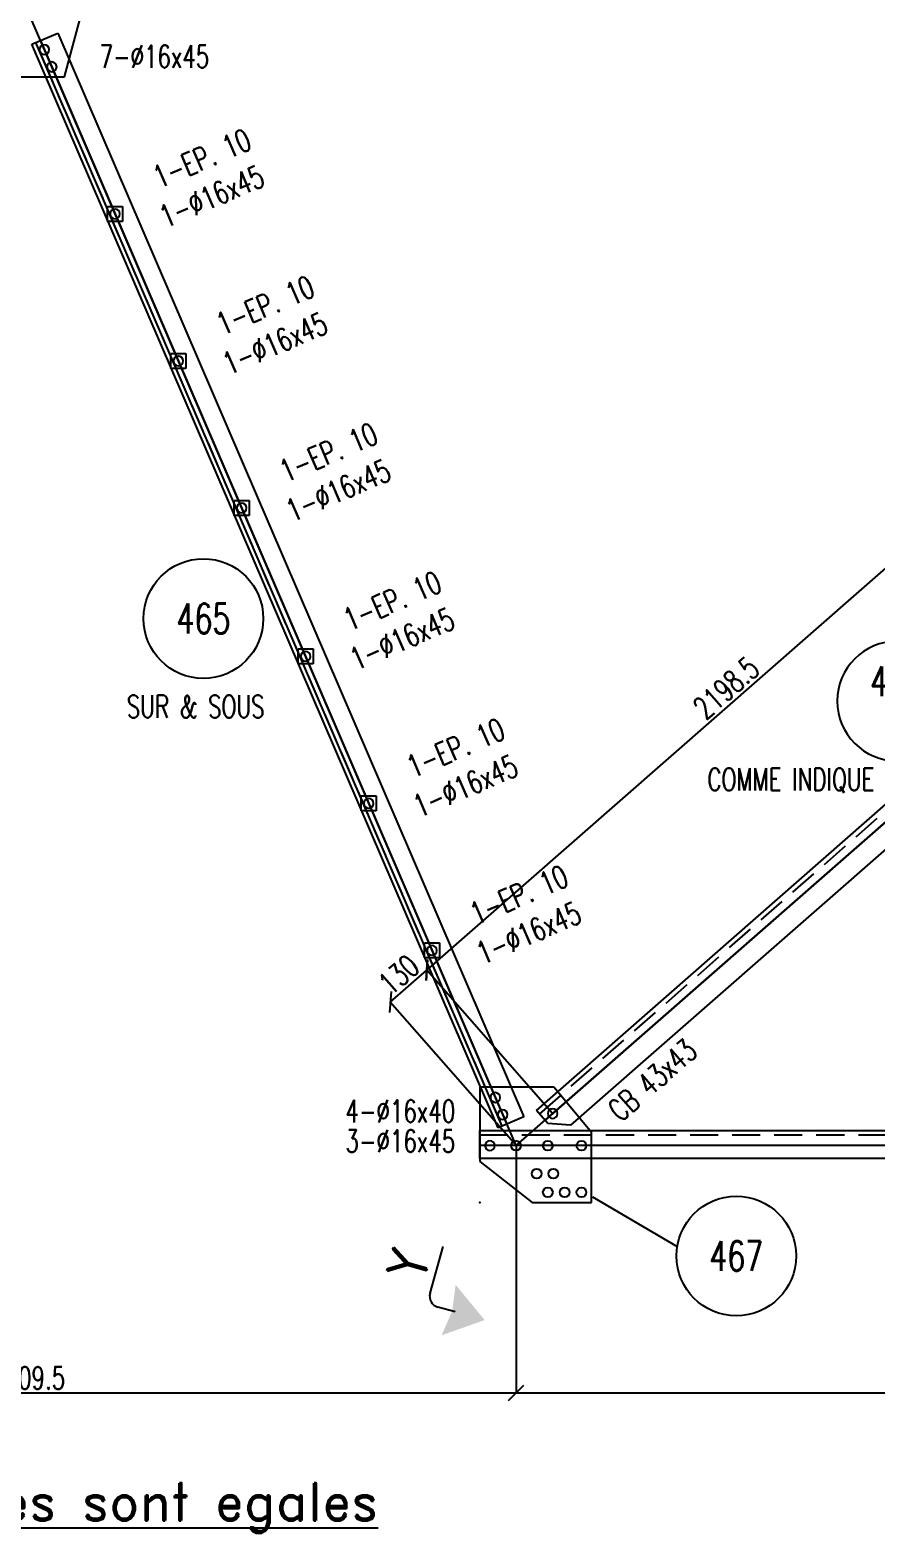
# Model space of a CAD drawing. Extents: x 142141 to 158361, y -178354 to -166874.
# Drawn here: x 148063 to 150325, y -173494 to -169475 of the extents above; entities that cross this region are included whole.
import ezdxf
from ezdxf.enums import TextEntityAlignment as Align

# ---------------------------------------------------------------- set-up
doc = ezdxf.new("R2010")
doc.units = 0
doc.header["$LTSCALE"] = 150
doc.header["$MEASUREMENT"] = 0
doc.linetypes.add('DASHED', pattern=[0.75, 0.5, -0.25])
doc.layers.get('0').update_dxf_attribs({"linetype": 'CONTINUOUS'})
for name, color, linetype in [('ASSI', 6, 'CONTINUOUS'), ('BOLLINI_1', 7, 'CONTINUOUS'), ('BOLLINI_5', 7, 'CONTINUOUS'), ('FORI', 2, 'CONTINUOUS'), ('LINEA_ANG', 2, 'CONTINUOUS'), ('LINEE_PIASTRA', 2, 'CONTINUOUS'), ('LINEE_PIASTRE', 2, 'CONTINUOUS'), ('LM', 7, 'CONTINUOUS'), ('LS', 7, 'CONTINUOUS'), ('LSP', 3, 'CONTINUOUS'), ('PIASTRE', 5, 'CONTINUOUS'), ('QT_MPR', 7, 'CONTINUOUS'), ('TESTI_A_P', 7, 'CONTINUOUS'), ('TRAT-Y', 7, 'DASHED')]:
    doc.layers.add(name, color=color, linetype=linetype)
doc.styles.add('QUOTE', font='ROMANS8.SHX', dxfattribs={"width": 0.7})
doc.styles.add('RD', font='ROMAND8.SHX', dxfattribs={"width": 0.7})
doc.styles.add('RQL', font='ROMANS8.SHX', dxfattribs={"width": 0.7})
doc.styles.add('RS', font='ROMANS8.shx', dxfattribs={"width": 0.7})
doc.styles.get("Standard").update_dxf_attribs({"font": 'ROMANS8.SHX', "width": 0.7})
doc.dimstyles.new('TRATTO', dxfattribs={"dimscale": 0, "dimtxt": 60, "dimasz": 40, "dimexe": 0, "dimexo": 0, "dimgap": 10, "dimtad": 1, "dimrnd": 0.5, "dimdsep": 46, "dimtxsty": 'RS', "dimblk1": 'OBLIQUE', "dimblk2": 'OBLIQUE', "dimsah": 1, "dimcen": 0.09, "dimclrd": 2, "dimclre": 2, "dimclrt": 7, "dimadec": 0, "dimazin": 0, "dimtfac": 1, "dimtix": 1, "dimtmove": 2, "dimatfit": 3, "dimfxl": 1, "dimtolj": 1, "dimtzin": 0, "dimarcsym": 0})

# ---------------------------------------------------------------- blocks, each defined once
blk = doc.blocks.new('ASSE98')
blk.add_line((0, 0), (1, 0))
at = {"color": 7, "style": 'QUOTE', "width": 0.5, "flags": 1}
for tag, p in [('TI', (1.38308, 6.82731)), ('DI_S', (1.38308, 6.42178)), ('D_S', (1.38308, 6.02092)), ('E_S', (1.38308, 5.68065)), ('NFORI', (1.36454, 5.29792)), ('ALAR', (1.36349, 4.93246)), ('FAM', (1.3775, 4.54645)), ('ALA', (1.38308, 4.19257)), ('DISP2', (1.38308, 3.84971)), ('DISP1', (1.38308, 3.50686)), ('PINZAF', (1.38308, 3.164)), ('PINZAI', (1.38308, 2.82114)), ('TRP', (1.38308, 2.47829)), ('NP', (1.38308, 2.13543)), ('SV', (1.38308, 1.79257)), ('PESO', (1.38308, 1.44971)), ('QUA', (1.38308, 1.10686)), ('LUN', (1.38308, 0.764)), ('PROF', (1.38308, 0.42114)), ('POS', (1.38308, 0.07829))]:
    blk.add_attdef(tag, p, '', height=0.2, dxfattribs=at)
at = {"color": 7, "flags": 1}
for tag, p in [('LAV1', (3.07431, 6.82847)), ('LAV2', (3.07431, 6.49513)), ('LAV3', (3.07431, 6.1618)), ('LAV4', (3.07431, 5.82847)), ('LAV5', (3.07431, 5.49513)), ('LAV6', (3.07431, 5.1618)), ('LAV7', (3.07431, 4.82847)), ('LAV8', (3.07431, 4.49513)), ('LAV9', (3.07431, 4.1618)), ('LAV10', (3.07431, 3.82847))]:
    blk.add_attdef(tag, p, '', height=0.2, dxfattribs=at)
blk = doc.blocks.new('16')
blk.add_circle((0, 0), 1)
blk = doc.blocks.new('MRKR_98')
blk.add_point((0, 0))
at = {"color": 7, "style": 'QUOTE', "width": 0.5, "flags": 1}
for tag, p in [('NFORI', (3.72, 5.3)), ('TI', (3.73, 6.83)), ('DI_S', (3.73, 6.42)), ('D_S', (3.73, 6.02)), ('E_S', (3.73, 5.68)), ('AUX2', (3.71, 4.93)), ('AUX1', (3.73, 4.19)), ('FAM', (3.73, 4.55)), ('COMMESSA', (3.73, 3.85)), ('MD', (3.73, 3.51)), ('MP', (3.73, 3.16)), ('LARGHEZZA', (3.73, 2.82)), ('SPESSORE', (3.73, 2.48)), ('NP', (3.73, 2.14)), ('SV', (3.73, 1.79)), ('PESO', (3.73, 1.45)), ('QUA', (3.73, 1.11)), ('LUN', (3.73, 0.76)), ('PROF', (3.73, 0.42)), ('POS', (3.73, 0.08))]:
    blk.add_attdef(tag, p, '', height=0.2, dxfattribs=at)
at = {"color": 7, "flags": 1}
for tag, p in [('LAV1', (5.26, 6.88)), ('LAV2', (5.26, 6.55)), ('LAV3', (5.26, 6.21)), ('LAV4', (5.26, 5.88)), ('LAV5', (5.26, 5.55)), ('LAV6', (5.26, 5.21)), ('LAV7', (5.26, 4.88)), ('LAV8', (5.26, 4.55)), ('LAV9', (5.26, 4.21)), ('LAV10', (5.26, 3.88))]:
    blk.add_attdef(tag, p, '', height=0.2, dxfattribs=at)
blk = doc.blocks.new('IQ')
for p, q in [((0.5, 0.5), (-0.5, 0.5)), ((-0.5, 0.5), (-0.5, -0.5)), ((0.5, -0.5), (0.5, 0.5)), ((-0.5, -0.5), (0.5, -0.5))]:
    blk.add_line(p, q)
at = {"flags": 1}
for tag, p in [('SPESSORE', (0, -0.01)), ('NUMERO', (0, -0.34))]:
    blk.add_attdef(tag, p, '', height=0.2, dxfattribs=at)
blk = doc.blocks.new('YYY')
blk.add_circle((0, 0), 8)
at = {"color": 3, "style": 'RQL', "width": 0.7}
for tag, p in [('POS3', (0, 0.65)), ('POS2', (0, -4.63))]:
    blk.add_attdef(tag, text='', height=4, dxfattribs=at).set_placement(p, align=Align.CENTER)
at = {"style": 'RQL', "width": 0.7, "flags": 1}
blk.add_attdef('TIPO', text='', height=3, dxfattribs=at).set_placement((0, 0), align=Align.MIDDLE_CENTER)
blk = doc.blocks.new('_OBLIQUE')
at = {"color": 0, "linetype": 'ByBlock'}
blk.add_line((-0.5, -0.5), (0.5, 0.5), dxfattribs=at)
blk = doc.blocks.new('*D59')
at = {"layer": 'QT_MPR', "color": 2, "lineweight": -2, "transparency": 16777216}
for p, q in [((149026.7, -172074.1), (149124.5, -171988.4)), ((149460.7, -172372.1), (149124.5, -171988.4)), ((149362.9, -172457.8), (149026.7, -172074.1))]:
    blk.add_line(p, q, dxfattribs=at)
at = {"layer": 'QT_MPR', "color": 2, "lineweight": -2, "transparency": 16777216, "xscale": 40, "yscale": 40, "zscale": 40}
for p, rotation in [((149124.5, -171988.4), 41.22075104371856), ((149026.7, -172074.1), 221.2207510437186)]:
    blk.add_blockref('_OBLIQUE', p, dxfattribs=dict(at, rotation=rotation))
at = {"layer": 'QT_MPR', "color": 7, "transparency": 16777216, "insert": (149049.3, -172001.1), "char_height": 60, "attachment_point": 5, "rotation": 41.2208, "style": 'RS'}
blk.add_mtext('\\A1;130', dxfattribs=at)
blk = doc.blocks.new('*D60')
at = {"layer": 'QT_MPR', "color": 2, "lineweight": -2, "transparency": 16777216}
for p, q in [((149124.5, -171988.4), (150778.3, -170539.6)), ((151130.9, -170942.1), (150778.3, -170539.6)), ((149460.7, -172372.1), (149124.5, -171988.4))]:
    blk.add_line(p, q, dxfattribs=at)
at = {"layer": 'QT_MPR', "color": 2, "lineweight": -2, "transparency": 16777216, "xscale": 40, "yscale": 40, "zscale": 40}
for p, rotation in [((150778.3, -170539.6), 41.22075104371856), ((149124.5, -171988.4), 221.2207510437186)]:
    blk.add_blockref('_OBLIQUE', p, dxfattribs=dict(at, rotation=rotation))
at = {"layer": 'QT_MPR', "color": 7, "transparency": 16777216, "insert": (149925, -171233.9), "char_height": 60, "attachment_point": 5, "rotation": 41.2208, "style": 'RS'}
blk.add_mtext('\\A1;2198.5', dxfattribs=at)
blk = doc.blocks.new('xxx')
blk.add_circle((0, 0), 8)
at = {"color": 3, "style": 'RQL', "width": 0.7}
blk.add_attdef('POS', text='', height=4, dxfattribs=at).set_placement((0, 0), align=Align.MIDDLE)
at = {"style": 'RQL', "width": 0.7, "flags": 1}
for tag, p in [('POS1', (-0.39, -5.42)), ('TIPO', (-0.39, -8.66))]:
    blk.add_attdef(tag, p, '', height=2, dxfattribs=at)
blk = doc.blocks.new('*D74')
at = {"layer": 'LS', "color": 2, "lineweight": -2, "transparency": 16777216}
for p, q in [((146753.6, -172457.8), (146753.6, -173119.2)), ((149362.9, -172457.8), (149362.9, -173119.2)), ((146753.6, -173119.2), (149362.9, -173119.2))]:
    blk.add_line(p, q, dxfattribs=at)
at = {"layer": 'LS', "color": 2, "lineweight": -2, "transparency": 16777216, "xscale": 40, "yscale": 40, "zscale": 40, "rotation": 180}
blk.add_blockref('_OBLIQUE', (146753.6, -173119.2), dxfattribs=at)
at = {"layer": 'LS', "color": 2, "lineweight": -2, "transparency": 16777216, "xscale": 40, "yscale": 40, "zscale": 40}
blk.add_blockref('_OBLIQUE', (149362.9, -173119.2), dxfattribs=at)
at = {"layer": 'LS', "color": 7, "transparency": 16777216, "insert": (148058.2, -173079.2), "char_height": 60, "attachment_point": 5, "style": 'RS'}
blk.add_mtext('\\A1;2609.5', dxfattribs=at)
blk = doc.blocks.new('*D75')
at = {"layer": 'LS', "color": 2, "lineweight": -2, "transparency": 16777216}
for p, q in [((149362.9, -172457.8), (149362.9, -173119.2)), ((153150.5, -172457.8), (153150.5, -173119.2)), ((149362.9, -173119.2), (153150.5, -173119.2))]:
    blk.add_line(p, q, dxfattribs=at)
at = {"layer": 'LS', "color": 2, "lineweight": -2, "transparency": 16777216, "xscale": 40, "yscale": 40, "zscale": 40, "rotation": 180}
blk.add_blockref('_OBLIQUE', (149362.9, -173119.2), dxfattribs=at)
at = {"layer": 'LS', "color": 2, "lineweight": -2, "transparency": 16777216, "xscale": 40, "yscale": 40, "zscale": 40}
blk.add_blockref('_OBLIQUE', (153150.5, -173119.2), dxfattribs=at)
at = {"layer": 'LS', "color": 7, "transparency": 16777216, "insert": (151256.7, -173079.2), "char_height": 60, "attachment_point": 5, "style": 'RS'}
blk.add_mtext('\\A1;3787.5', dxfattribs=at)
blk = doc.blocks.new('bull')
at = {"style": 'RS', "width": 0.7, "flags": 1}
for tag, p in [('NN', (-12.25, 0)), ('DIAMETRO', (0, -4.86)), ('SERRAGGIO', (0, -9.71)), ('LUNGHEZZA', (0, -14.57)), ('NB', (0, -19.43)), ('TIPO', (0, -24.12)), ('EL', (-0.14, -29))]:
    blk.add_attdef(tag, p, '', height=3, dxfattribs=at)
at = {"style": 'RS', "width": 0.7}
blk.add_attdef('BULLONE', (0, 0), '', height=3, dxfattribs=at)
blk = doc.blocks.new('imbbull')
at = {"style": 'RS', "width": 0.7, "flags": 1}
for tag, p in [('NN', (-11.1, 0)), ('DIAMETRO', (0, -4.86)), ('SERRAGGIO', (0, -9.71)), ('LUNGHEZZA', (0, -14.57)), ('NB', (0, -19.43)), ('TIPO', (0, -24.38)), ('EL', (-0.14, -29.26))]:
    blk.add_attdef(tag, p, '', height=3, dxfattribs=at)
at = {"style": 'RS', "width": 0.7}
blk.add_attdef('BULLONE', (0, 0), '', height=3, dxfattribs=at)

msp = doc.modelspace()

# ---------------------------------------------------------------- linework, layer by layer
at = {"layer": 'LINEA_ANG'}
for p, q in [((148068.338, -169513.149), (148137.229, -169483.499)), ((148068.338, -169513.149), (148137.229, -169483.499)), ((148137.229, -169483.499), (149384.103, -172380.57)), ((148137.229, -169483.499), (149384.103, -172380.57)), ((149417.324, -172363.614), (152710.352, -169478.679)), ((149315.213, -172410.22), (148068.338, -169513.149)), ((149315.213, -172410.22), (148068.338, -169513.149)), ((152769.658, -169546.375), (149508.974, -172402.975)), ((149384.103, -172380.57), (149315.213, -172410.22)), ((149384.103, -172380.57), (149315.213, -172410.22)), ((149448.295, -172398.966), (149417.324, -172363.614)), ((149265.913, -172492.813), (149265.913, -172417.813)), ((149265.913, -172417.813), (153177.913, -172417.813)), ((149508.974, -172402.975), (149448.295, -172398.966)), ((153177.913, -172492.813), (149265.913, -172492.813))]:
    msp.add_line(p, q, dxfattribs=at)
at = {"layer": 'LINEA_ANG', "color": 2}
msp.add_line((149325.776, -172405.674), (148078.902, -169508.603), dxfattribs=at)
at = {"layer": 'LINEE_PIASTRA'}
for p, q in [((148155.237, -169600.266), (148215.237, -169375.266)), ((149464.913, -172302.016), (149564.913, -172422.016)), ((149265.913, -172500.016), (149405.913, -172610.016))]:
    msp.add_line(p, q, dxfattribs=at)
at = {"layer": 'LINEE_PIASTRE'}
for p, q in [((147961.237, -169600.266), (148155.237, -169600.266)), ((149464.913, -172302.016), (149265.913, -172302.016)), ((149265.913, -172302.016), (149265.913, -172500.016)), ((149564.913, -172610.016), (149564.913, -172422.016)), ((149405.913, -172610.016), (149564.913, -172610.016))]:
    msp.add_line(p, q, dxfattribs=at)
at = {"layer": 'LS', "color": 6}
for p, q in [((149362.913, -172457.813), (148058.237, -169426.44)), ((149362.913, -172457.813), (152713.161, -169522.749)), ((149567.583, -172594.742), (149794.004, -172727.479))]:
    msp.add_line(p, q, dxfattribs=at)
at = {"layer": 'LSP'}
for p, q in [((149132.845, -172852.602), (149167.644, -172727.346)), ((149200.105, -172902.425), (149153.719, -172889.538))]:
    msp.add_line(p, q, dxfattribs=at)
msp.add_arc((149161.75, -172860.633), 30, 164.473188, 254.473188, dxfattribs=at)
for points in [[(149278.975, -172924.337), (149201.363, -172830.123), (149192.259, -172900.245)], [(149278.975, -172924.337), (149163.886, -172965.014), (149192.259, -172900.245)]]:
    msp.add_solid(points, dxfattribs=at)
at = {"layer": 'TRAT-Y'}
for p, q in [((149425.89, -172373.392), (152718.918, -169488.457)), ((149325.776, -172405.674), (148078.902, -169508.603)), ((149265.913, -172429.313), (153177.913, -172429.313))]:
    msp.add_line(p, q, dxfattribs=at)

# ---------------------------------------------------------------- block references
at = {"layer": 'ASSI', "xscale": 3154, "rotation": 293.2866232458938}
msp.add_blockref('ASSE98', (148091.218, -169503.07), dxfattribs=at)
msp.add_blockref('ASSE98', (148091.218, -169503.07), dxfattribs=at)
at = {"layer": 'ASSI'}
ref = msp.add_blockref('ASSE98', (152733.415, -169505.005), dxfattribs=dict(at, xscale=4378, rotation=221.2207510437186))
ref.add_attrib('PROF', 'L90x6', (151492.046, -170420.151), dxfattribs={"layer": '0', "color": 2, "height": 70, "rotation": 41.220751, "style": 'QUOTE', "width": 0.7})
ref.add_attrib('LUN', '4378', (151866.881, -170091.768), dxfattribs={"layer": '0', "color": 2, "height": 70, "rotation": 41.220751, "style": 'QUOTE', "width": 0.7})
ref.add_attrib('PESO', '4324 C/C T.E.', (151702.914, -170660.847), dxfattribs={"layer": '0', "color": 2, "height": 70, "rotation": 41.220751, "style": 'QUOTE', "width": 0.7})
ref.add_attrib('SV', 'Lg.', (151750.945, -170193.336), dxfattribs={"layer": '0', "color": 2, "height": 70, "rotation": 41.220751, "style": 'QUOTE', "width": 0.7})
ref.add_attrib('LAV1', 'CB 43x43', (149642.874, -172397.149), dxfattribs={"layer": '0', "color": 7, "height": 60, "rotation": 41.220751, "width": 0.7})
ref.add_attrib('LAV2', 'A  45%%d', (152314.562, -169799.047), dxfattribs={"layer": '0', "color": 254, "height": 60, "rotation": 41.220751, "width": 0.7})
at = {"layer": 'ASSI', "xscale": 3912, "zscale": 3912, "rotation": 180.0000000000007}
msp.add_blockref('ASSE98', (153177.913, -172457.813), dxfattribs=at)
at = {"layer": 'BOLLINI_1', "xscale": 20, "yscale": 20, "zscale": 20}
for p, values in [((148526.971, -171048.714), {'POS': '465'}), ((149951.949, -172753.04), {'POS': '467'})]:
    msp.add_blockref('xxx', p, dxfattribs=at).add_auto_attribs(values)
at = {"layer": 'BOLLINI_5'}
ref = msp.add_blockref('YYY', (150381.942, -171269.384), dxfattribs=dict(at, xscale=-19.99970832482618, yscale=19.99970832476798, zscale=19.99970832479172))
ref.add_attrib('POS3', '462', dxfattribs={"layer": '0', "color": 3, "height": 79.9988, "style": 'RQL', "width": 0.7}).set_placement((150381.942, -171256.445), align=Align.CENTER)
ref.add_attrib('POS2', 'D', dxfattribs={"layer": '0', "color": 3, "height": 79.999, "style": 'RQL', "width": 0.7}).set_placement((150381.942, -171361.992), align=Align.CENTER)
at = {"layer": 'FORI', "yscale": 13, "zscale": 13}
for p, xscale in [((148101.723, -169527.479), -13), ((148121.49, -169573.406), -13), ((148290.691, -169966.541), -13), ((148459.893, -170359.675), -13), ((148629.095, -170752.81), -13), ((148799.962, -171149.814), -13), ((148969.164, -171542.949), -13), ((149138.365, -171936.083), -13), ((149307.567, -172329.218), -13), ((149327.334, -172375.145), -13), ((149460.696, -172372.148), -13), ((149292.913, -172457.813), -13), ((149362.913, -172457.813), 13), ((149447.913, -172457.813), 13), ((149537.913, -172457.813), 13), ((149417.913, -172532.813), 13), ((149462.913, -172532.813), 13), ((149447.913, -172582.813), 13), ((149492.913, -172582.813), 13), ((149537.913, -172582.813), 13)]:
    msp.add_blockref('16', p, dxfattribs=dict(at, xscale=xscale))
at = {"layer": 'LM', "xscale": -40, "yscale": 40, "zscale": 40}
for p in [(148290.691, -169966.541), (148459.893, -170359.675), (148629.095, -170752.81), (148799.962, -171149.814), (148969.164, -171542.949), (149138.365, -171936.083)]:
    msp.add_blockref('IQ', p, dxfattribs=at)
at = {"layer": 'LS', "color": 7, "xscale": 20, "yscale": 20, "zscale": 20}
for p, values in [((148249.335, -169575.657), {'BULLONE': '7-%%c16x45                '}), ((148906.938, -172395.807), {'BULLONE': '4-%%c16x40                '}), ((148906.938, -172475.807), {'BULLONE': '3-%%c16x45                '})]:
    msp.add_blockref('bull', p, dxfattribs=at).add_auto_attribs(values)
at = {"layer": 'LS', "color": 7}
ref = msp.add_blockref('imbbull', (148668.164, -169788.106), dxfattribs=dict(at, xscale=-20, yscale=20, zscale=20, rotation=23.28662324589781))
ref.add_attrib('BULLONE', '1-EP. 10', (148409.136, -169899.589), dxfattribs={"layer": '0', "height": 60, "rotation": 23.286623, "style": 'RS', "width": 0.7})
ref = msp.add_blockref('bull', (148707.362, -169884.385), dxfattribs=dict(at, xscale=-20, yscale=20, zscale=20, rotation=23.28662324589437))
ref.add_attrib('BULLONE', '1-%%c16x45                ', (148426.289, -170005.357), dxfattribs={"layer": '0', "height": 60, "rotation": 23.286623, "style": 'RS', "width": 0.7})
ref = msp.add_blockref('imbbull', (148837.365, -170181.241), dxfattribs=dict(at, xscale=-20, yscale=20, zscale=20, rotation=23.28662324589781))
ref.add_attrib('BULLONE', '1-EP. 10', (148578.338, -170292.724), dxfattribs={"layer": '0', "height": 60, "rotation": 23.286623, "style": 'RS', "width": 0.7})
ref = msp.add_blockref('bull', (148876.564, -170277.52), dxfattribs=dict(at, xscale=-20, yscale=20, zscale=20, rotation=23.28662324589437))
ref.add_attrib('BULLONE', '1-%%c16x45                ', (148595.491, -170398.491), dxfattribs={"layer": '0', "height": 60, "rotation": 23.286623, "style": 'RS', "width": 0.7})
ref = msp.add_blockref('imbbull', (149006.567, -170574.375), dxfattribs=dict(at, xscale=-20, yscale=20, zscale=20, rotation=23.28662324589781))
ref.add_attrib('BULLONE', '1-EP. 10', (148747.539, -170685.859), dxfattribs={"layer": '0', "height": 60, "rotation": 23.286623, "style": 'RS', "width": 0.7})
ref = msp.add_blockref('bull', (149045.766, -170670.654), dxfattribs=dict(at, xscale=-20, yscale=20, zscale=20, rotation=23.28662324589437))
ref.add_attrib('BULLONE', '1-%%c16x45                ', (148764.693, -170791.626), dxfattribs={"layer": '0', "height": 60, "rotation": 23.286623, "style": 'RS', "width": 0.7})
ref = msp.add_blockref('imbbull', (149177.434, -170971.38), dxfattribs=dict(at, xscale=-20, yscale=20, zscale=20, rotation=23.28662324589781))
ref.add_attrib('BULLONE', '1-EP. 10', (148918.407, -171082.863), dxfattribs={"layer": '0', "height": 60, "rotation": 23.286623, "style": 'RS', "width": 0.7})
ref = msp.add_blockref('bull', (149216.633, -171067.659), dxfattribs=dict(at, xscale=-20, yscale=20, zscale=20, rotation=23.28662324589437))
ref.add_attrib('BULLONE', '1-%%c16x45                ', (148935.56, -171188.63), dxfattribs={"layer": '0', "height": 60, "rotation": 23.286623, "style": 'RS', "width": 0.7})
ref = msp.add_blockref('imbbull', (149346.636, -171364.514), dxfattribs=dict(at, xscale=-20, yscale=20, zscale=20, rotation=23.28662324589781))
ref.add_attrib('BULLONE', '1-EP. 10', (149087.608, -171475.998), dxfattribs={"layer": '0', "height": 60, "rotation": 23.286623, "style": 'RS', "width": 0.7})
ref = msp.add_blockref('bull', (149385.835, -171460.793), dxfattribs=dict(at, xscale=-20, yscale=20, zscale=20, rotation=23.28662324589437))
ref.add_attrib('BULLONE', '1-%%c16x45                ', (149104.762, -171581.765), dxfattribs={"layer": '0', "height": 60, "rotation": 23.286623, "style": 'RS', "width": 0.7})
ref = msp.add_blockref('imbbull', (149515.838, -171757.649), dxfattribs=dict(at, xscale=-20, yscale=20, zscale=20, rotation=23.28662324589781))
ref.add_attrib('BULLONE', '1-EP. 10', (149256.81, -171869.132), dxfattribs={"layer": '0', "height": 60, "rotation": 23.286623, "style": 'RS', "width": 0.7})
ref = msp.add_blockref('bull', (149555.036, -171853.928), dxfattribs=dict(at, xscale=-20, yscale=20, zscale=20, rotation=23.28662324589437))
ref.add_attrib('BULLONE', '1-%%c16x45                ', (149273.963, -171974.899), dxfattribs={"layer": '0', "height": 60, "rotation": 23.286623, "style": 'RS', "width": 0.7})
at = {"layer": 'PIASTRE', "xscale": 15, "yscale": 15, "zscale": 15}
msp.add_blockref('MRKR_98', (149265.913, -172610.016), dxfattribs=at)

# ---------------------------------------------------------------- texts
at = {"layer": 'LS', "color": 3, "style": 'RD'}
msp.add_text('Y', height=100, rotation=74.473188, dxfattribs=at).set_placement((149075.215, -172775.071), align=Align.MIDDLE)
msp.add_text('%%UTous les faces sont egales', height=100, dxfattribs=at).set_placement((148058.237, -173426.92), align=Align.MIDDLE)
at = {"layer": 'TESTI_A_P', "style": 'RS', "width": 0.7}
for s, p in [('SUR & SOUS', (148321.701, -171313.757)), ('COMME INDIQUE', (149874.857, -171508.773))]:
    msp.add_text(s, height=60, dxfattribs=at).set_placement(p)

# ---------------------------------------------------------------- dimensions: what is measured, and where the dimension line sits
at = {"layer": 'LS'}
for base, p1, p2, picture, middle in [((149362.913, -173119.207), (146753.56, -172457.813), (149362.913, -172457.813), '*D74', (148058.237, -173079.207)), ((153150.504, -173119.207), (149362.913, -172457.813), (153150.504, -172457.813), '*D75', (151256.709, -173079.207))]:
    dim = msp.add_linear_dim(base=base, p1=p1, p2=p2, dimstyle='TRATTO', override={"dimscale": 1}, dxfattribs=at)
    dim.commit()
    dim.dimension.update_dxf_attribs({"geometry": picture, "text_midpoint": middle})
at = {"layer": 'QT_MPR'}
for base, p1, p2, text, picture, middle in [((150778.274, -170539.572), (149460.696, -172372.148), (151130.942, -170942.127), '2198.5', '*D60', (149925.03, -171233.898)), ((149124.502, -171988.398), (149362.913, -172457.813), (149460.696, -172372.148), '130', '*D59', (149049.253, -172001.143))]:
    dim = msp.add_linear_dim(base=base, p1=p1, p2=p2, angle=41.220751, text=text, dimstyle='TRATTO', override={"dimscale": 1}, dxfattribs=at)
    dim.commit()
    dim.dimension.update_dxf_attribs({"geometry": picture, "text_midpoint": middle, "dimtype": 160})

doc.saveas('drawing.dxf')
